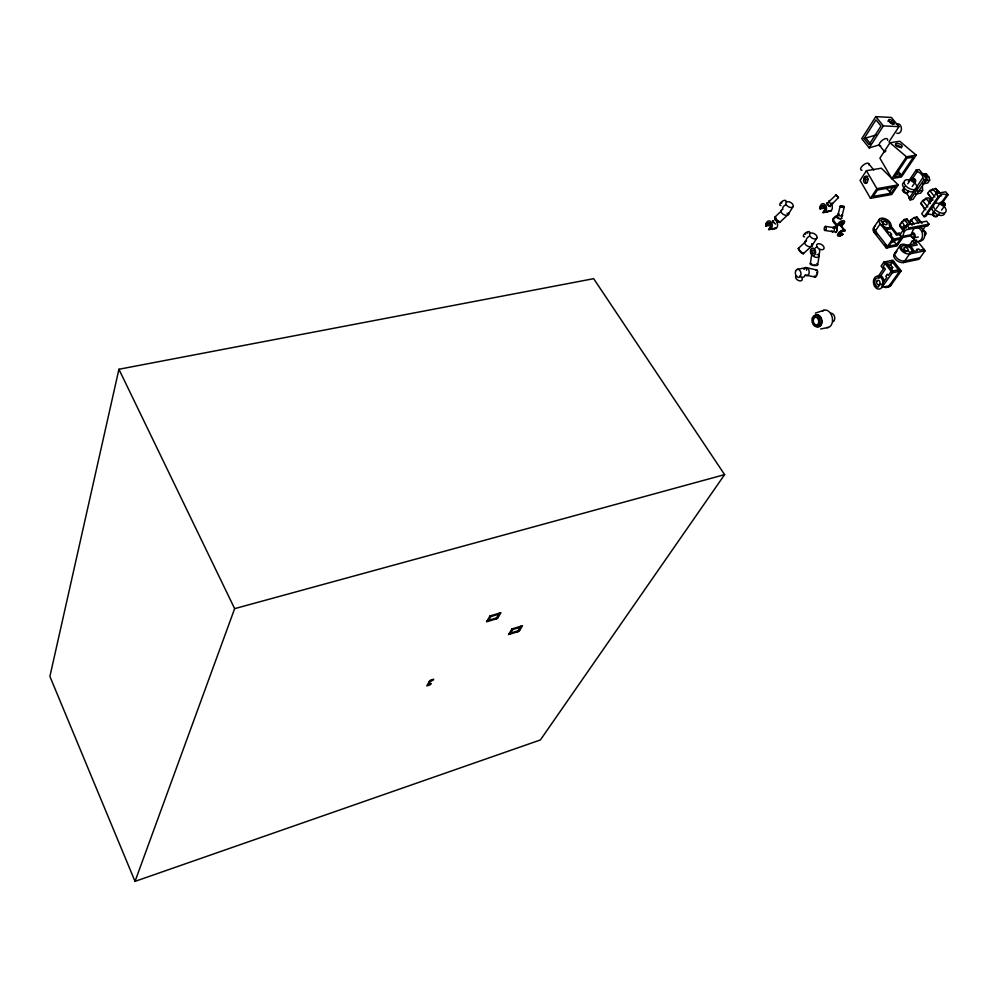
<?xml version="1.0" encoding="UTF-8"?>
<svg xmlns="http://www.w3.org/2000/svg" width="998" height="998" viewBox="0 0 998 998"><rect width="100%" height="100%" fill="white"/><g stroke="black" fill="none" stroke-linecap="round" stroke-linejoin="round"><path stroke-width="1.5" d="M908.405 181.436L916.189 170.022L919.133 169.523L927.005 179.153L913.008 199.363L910.076 199.899L909.053 197.592A7.086 4.017 31.3 0 0 903.552 191.728L902.354 190.306L904.949 186.501M932.88 199.775L927.741 193.338L929.724 190.531L935.525 188.497L939.904 193.575M913.632 251.434L913.644 251.284A8.695 5.065 32.1 0 0 910.75 246.456L910.55 246.306M902.392 237.512L903.327 234.63A7.061 5.252 81.9 0 1 908.055 229.378L927.978 225.511L928.976 224.113L926.631 221.194L906.758 225.037L900.071 234.58L902.392 237.512L911.536 235.703M825.87 206.124L821.491 206.91L820.531 205.65L820.231 208.881L820.843 205.002A4.516 3.156 82.9 0 1 825.334 204.989A4.516 3.156 82.9 0 1 825.733 211.351L822.988 212.562L824.61 210.042A2.595 1.821 82.9 0 0 824.635 206.399A2.595 1.821 82.9 0 0 822.04 206.037L820.231 208.881L824.211 208.17L826.294 206.636M838.969 223.664L840.84 226.084L842.499 223.589A2.682 1.135 -37.2 0 0 842.1 221.905A2.682 1.135 -37.2 0 0 838.944 223.939L837.11 226.758L832.968 221.144L833.018 218.799A4.666 1.971 -37.3 0 1 837.472 215.281M929.063 177.295L925.483 176.92L923.237 174.176L926.468 174.139L929.063 177.295L929.687 180.139L927.766 182.971L922.626 183.919M769.907 224.849L769.683 225.585L766.015 225.935L766.464 222.804L767.362 224.026L771.392 223.639M810.264 263.809L811.898 253.642M817.674 264.732L819.321 254.565M778.789 221.094L778.141 221.082M773.562 220.546A4.341 3.169 87.8 0 0 772.814 220.982L773.026 221.581M838.395 224.787C835.875 223.889 837.372 228.841 836.923 225.286L837.384 224.475A4.666 1.959 -37.2 0 1 842.774 220.683A4.666 1.959 -37.2 0 1 843.996 223.228L840.84 226.084L843.535 223.826L842.162 224.076L840.416 221.818M922.451 186.451L922.614 190.381L920.643 193.163L915.603 194.036M118.924 369.26L49.9 676.432L135.029 881.371L540.367 739.967L724.61 474.624L593.66 278.679L118.924 369.26L234.642 608.655L135.029 881.371M906.72 220.096L906.982 218.936L904.238 219.473L899.722 224.587L904.126 230.875M820.393 205.937L820.231 208.881M830.037 206.187L838.457 197.579L836.162 194.872L827.068 203.417L829.662 206.237M835.476 194.797L838.457 197.579M836.96 225.274L837.11 226.758M837.409 217.314L840.204 206.162M841.838 216.703L844.283 206.935M824.211 208.17L824.435 207.384M766.289 223.065L766.015 225.935L767.949 223.178A2.507 1.821 87.7 0 1 770.506 223.527A2.507 1.821 87.7 0 1 770.319 227.057L768.597 229.49L771.379 228.33A4.354 3.156 87.7 0 0 771.279 222.167A4.354 3.156 87.7 0 0 766.801 222.167L766.015 225.935M916.501 218.063L917 217.04L922.002 223.377M428.192 685.439L431.186 680.112M488.01 621.38L491.415 615.529M495.906 618.997L499.337 613.146M509.941 634.142L513.334 628.54M517.525 631.796L520.944 626.208M788.096 214.607L792.936 206.798A4.067 2.42 29.8 0 0 789.169 201.833A4.067 2.42 29.8 0 0 786.511 205.126A4.067 2.42 29.8 0 0 792.936 206.798M888.919 141.978L898.961 126.634L891.401 117.44L875.795 116.629L861.748 138.672L869.171 147.904L879.038 144.947M864.068 138.535L875.97 119.885L880.997 126.047L869.009 144.673L864.068 138.535L876.132 134.967M869.171 147.904L883.355 125.91L898.961 126.634M811.773 245.97L816.801 238.235A4.129 2.47 30.6 0 0 812.933 233.158A4.129 2.47 30.6 0 0 810.314 236.576A4.129 2.47 30.6 0 0 816.801 238.235M866.401 170.72L860.089 180.401L870.456 198.328L891.738 194.498L898.225 184.917L881.359 168.2L866.401 170.72L876.88 188.684L870.456 198.328M864.542 178.829L866.227 176.247M889.991 142.789L879.899 158.171L891.8 178.63L901.481 176.945L916.226 155.152L899.722 141.229L889.991 142.789L906.471 156.773L916.226 155.152M843.098 231.099L843.959 229.802L839.069 224.213A4.616 1.934 -37.1 0 0 838.145 224.475M891.8 178.63L906.471 156.773M891.189 193.2L873.175 196.431L877.442 190.019L895.505 186.813L891.189 193.2L889.692 191.691L893.135 186.576M900.994 175.561L913.457 157.11L906.97 158.195L894.557 176.683L900.994 175.561L897.639 169.885M874.51 226.434L879.375 219.286M907.818 183.732L911.049 179.004M912.147 179.041L917.337 171.444L916.189 170.022M912.184 186.539L915.428 181.823M909.053 198.627L923 177.357A7.173 4.004 31.2 0 0 917.412 171.469L917.337 171.444M910.076 199.899L924.048 179.677L927.005 179.153M925.832 209.805L920.655 203.505L922.601 200.685L925.932 198.328L928.701 197.829L931.309 200.985M886.299 248.003L892.362 239.308L903.09 237.187L896.99 245.857L886.299 248.003L874.236 232.559L880.199 223.826L892.362 239.308M909.003 222.566L910.9 219.847L914.218 217.552L917 217.04M891.501 242.264L894.283 241.716L895.817 239.52M901.206 270.92L892.274 272.803L881.895 287.387L890.777 285.465L901.206 270.92L892.836 260.191L883.916 262.037L881.072 266.079L883.342 269.011L878.29 276.184M895.431 246.169L901.518 237.499L899.248 234.617L896.454 235.166L889.206 225.124A4.778 2.769 31.5 0 0 885.975 220.284A4.778 2.769 31.5 0 0 880.785 220.683L883.629 224.301L882.394 224.538L888.657 232.509L889.892 232.26L891.663 234.505L890.416 234.742L893.784 239.033L887.721 247.729L885.214 244.522M908.105 229.39L909.091 227.981L928.976 224.113M942.736 202.282L948.1 194.76L945.692 191.816L935.937 193.6L921.74 213.759L924.098 216.691L925.533 216.416A7.148 4.054 32 0 1 931.009 214.533L933.791 214.844M895.218 252.519L900.208 245.421M924.098 216.691L938.345 196.556L939.779 196.244A7.236 4.042 31.9 0 1 945.293 194.423L948.1 194.76M887.684 265.418L890.503 264.832L892.437 262.1M925.533 216.416L939.779 196.282M890.877 270.146L892.674 267.626L890.503 264.832M909.041 245.57L912.384 240.855L916.601 240.019M932.98 213.185L934.652 210.84M936.311 208.495L940.478 202.631M941.451 202.532L946.815 194.997M937.371 216.005L939.043 213.672M941.551 210.154L944.906 205.476M889.156 285.815L899.572 271.269L891.202 260.528M925.121 250.735L918.896 259.355L903.489 262.561L909.665 253.904L925.121 250.735L917.848 241.591L914.991 242.165L917.212 244.959L907.631 246.893L906.795 246.369A4.828 2.819 32.1 0 0 901.593 246.83A4.828 2.819 32.1 0 0 904.887 251.77L908.542 251.022L909.527 252.269L917.524 250.635L916.538 249.4L918.771 248.939L919.757 250.186L923.998 249.313M843.335 224.076L841.551 225.648M815.354 313.085L824.036 310.253M774.81 217.165L781.471 210.877M779.837 222.342L788.732 213.971M798.263 248.477L806.197 241.142M803.353 253.704L812.422 245.346M839.006 232.409L840.74 234.667L839.917 235.89L842.761 234.268L839.281 236.077A4.616 1.921 -37 0 1 838.07 233.594A4.616 1.921 -37 0 1 843.41 229.839L845.169 230.7L842.586 231.199A2.657 1.11 -37 0 0 839.455 233.195A2.657 1.11 -37 0 0 839.842 234.842L842.761 234.268L840.553 231.399M891.189 228.492L891.077 228.592A8.595 4.99 31.5 0 1 885.812 228.704L885.6 228.617M842.761 234.268L840.204 235.802M824.385 212.524L825.121 212.075M769.982 229.44L770.743 229.016M433.718 679.189L429.789 680.624L426.807 685.95L430.724 684.516M429.24 681.609L433.169 680.174M428.741 684.466L431.273 683.543M512.698 629.576L520.32 627.231M509.155 633.543L519.696 630.299M831.172 203.929A4.503 3.169 83 0 1 831.571 210.291L822.988 212.562L825.496 212.112M487.186 620.744L498.139 617.438M490.779 616.614L498.701 614.232M769.171 229.59L776.756 227.806A4.341 3.169 87.8 0 0 776.644 221.668M234.642 608.655L724.61 474.624M828.377 327.431L820.668 328.978M889.854 268.225L892.674 267.626M900.096 269.497L891.164 271.381L888.295 275.423L887.322 274.188L885.825 276.296L886.785 277.544L881.459 285.041L880.498 283.794L878.09 287.187A4.703 3.406 79.8 0 1 874.747 281.91A4.703 3.406 79.8 0 1 878.29 277.955L878.989 278.217L885.376 269.148L883.205 266.354L885.139 263.609L894.071 261.763M904.612 260.977L920.031 257.771M773.462 228.866L776.294 228.293L768.597 229.49M797.153 269.423L805.349 267.763M907.107 245.321L914.704 243.786L912.384 240.855M913.831 237.873L918.297 236.988M898.113 244.273L887.409 246.419L875.321 230.962M895.705 145.359L895.93 145.309A3.555 1.609 20.5 0 1 901.306 148.028M903.277 236.264L912.422 234.455M892.661 240.63L900.396 239.096M899.734 232.946L896.815 233.52L890.827 225.935M926.468 174.139L921.703 174.014M924.56 181.087L929.687 180.139M922.252 183.507L924.822 183.033M834.029 219.123L832.719 219.36L837.085 225.037M821.89 206.287L824.81 205.763M876.88 188.684L898.225 184.917M865.229 179.852L868.297 179.316M894.744 174.638L899.897 173.752M917.561 191.242L922.614 190.381M767.786 223.415L770.468 223.165M940.665 195.72L941.613 195.72M920.655 203.505L921.566 203.555L924.447 209.044M824.909 230.463L832.507 231.586M825.533 226.409L836.162 227.993M927.915 225.498L927.978 225.511A7.011 5.277 82.2 0 0 923.15 230.725M805.648 267.539L816.701 269.959M805.448 274.999L815.129 277.107M775.633 224.063L774.261 223.028M844.183 229.79L845.106 230.313M927.741 193.338L932.594 200.299M801.943 252.606L800.171 251.097M880.922 275.473L881.097 275.585A8.458 6.138 79.8 0 1 884.153 280.962L884.178 281.199M773.6 221.107L772.489 220.633L773.562 222.304M775.758 219.073C772.352 217.09 778.527 224.151 777.692 221.182M843.959 229.802L845.169 230.7L839.617 224.176L842.387 227.082M932.307 189.071L937.621 193.812M777.791 220.832L776.095 218.961M935.525 188.497L940.415 193.3M899.722 224.587L899.622 226.072L903.864 231.349M886.523 188.522L889.692 191.691M917.861 219.56L920.717 222.529M773.899 222.679L773.026 221.843M929.275 199.475L931.009 201.571M925.932 198.328L930.273 203.592M891.014 121.619L892.686 123.652M923.225 174.188L925.483 176.92M922.601 200.685L927.791 206.998M875.795 116.629L883.355 125.91M935.937 193.6L938.345 196.556M923.013 178.393L924.048 179.677M879.488 145.346L884.715 151.821M906.982 218.936L912.11 225.274M907.569 220.483L910.126 223.652M904.238 219.473L908.504 224.762M865.827 138.023L870.78 144.161M906.047 228.155L901.905 221.444M929.724 190.531L934.876 196.98M868.634 163.61L873.774 170.047M906.758 225.037L909.091 227.981M914.218 217.552L918.385 222.841M910.9 219.847L914.23 224.076M894.283 241.716L896.541 244.585M886.785 263.272L892.811 271.032M883.916 262.037L892.274 272.803M840.753 221.319L842.499 223.589M824.286 210.541L825.296 211.863M769.982 227.532L770.93 228.816M799.847 250.698L799.41 249.999M832.694 219.797L834.128 222.891M780.972 205.563A3.73 1.672 -37.2 0 1 780.087 203.555A3.73 1.672 -37.2 0 1 783.829 200.536A3.73 1.672 -37.2 0 1 786 201.509M781.584 203.18A1.771 0.798 -37.2 0 1 781.833 202.856M782.831 209.081A3.743 1.672 -37.2 0 1 783.243 206.885A3.743 1.672 -37.2 0 1 786.15 204.54M788.408 213.36A4.054 2.42 29.9 0 1 785.713 215.269A4.054 2.42 29.9 0 1 781.359 212.437A4.054 2.42 29.9 0 1 782.557 209.53M788.632 213.31A3.618 0.798 46.3 0 1 787.048 213.223M779.875 222.092A3.605 0.811 46.3 0 1 777.929 221.444A3.605 0.811 46.3 0 1 774.972 218.013A3.605 0.811 46.3 0 1 775.908 217.464M801.856 277.98A3.643 2.246 31.1 0 1 800.783 280.862A3.643 2.246 31.1 0 1 796.329 278.891A3.643 2.246 31.1 0 1 796.629 275.673M804.65 275.71A3.655 2.246 31 0 1 802.916 277.244A3.655 2.246 31 0 1 799.585 276.097M804.163 268.749A4.054 2.794 80.4 0 1 807.956 268.674A4.054 2.794 80.4 0 1 808.817 274.088A4.054 2.794 80.4 0 1 805.161 275.099M803.951 269.26A3.68 1.485 -75.7 0 1 805.835 267.576A3.68 1.485 -75.7 0 1 806.509 270.271M815.84 270.396A3.668 1.509 -75.7 0 1 817.624 271.556A3.668 1.509 -75.7 0 1 816.289 276.334A3.668 1.509 -75.7 0 1 814.281 275.997M816.863 272.105A2.121 0.861 -75.7 0 1 816.888 273.053M816.214 275.024A2.121 0.861 -75.7 0 1 815.965 275.348M805.473 234.131A1.796 0.773 -36.8 0 1 805.785 233.819M807.295 232.996A1.796 0.773 -36.8 0 1 807.844 233.033M804.55 236.813A3.78 1.622 -36.8 0 1 803.714 234.854A3.78 1.622 -36.8 0 1 807.519 231.823A3.78 1.622 -36.8 0 1 809.665 232.746M806.496 240.431A3.78 1.609 -36.8 0 1 809.079 236.376M811.848 243.924A4.104 2.47 30.7 0 1 810.002 246.718A4.104 2.47 30.7 0 1 805.136 244.061A4.104 2.47 30.7 0 1 806.147 240.805M811.985 244.073A3.668 0.811 46.6 0 1 811.362 245.071M803.24 252.993A3.655 0.836 46.6 0 1 802.08 253.33A3.655 0.836 46.6 0 1 798.824 249.962A3.655 0.836 46.6 0 1 798.837 248.465M819.383 249.675A3.705 2.57 81.2 0 1 819.258 253.317A3.705 2.57 81.2 0 1 816.95 254.64M815.304 248.028A3.705 2.57 81.2 0 1 815.853 247.566M816.501 247.342A3.705 2.57 81.2 0 1 817.175 247.367M818.772 254.615A4.117 2.495 30.9 0 1 815.678 257.284A4.117 2.495 30.9 0 1 811.549 252.768M816.688 263.721A3.73 1.248 7.3 0 1 816.726 265.431A3.73 1.248 7.3 0 1 811.736 265.019A3.73 1.248 7.3 0 1 810.838 263.247M815.428 264.969A2.146 0.711 7.3 0 1 813.894 264.981M811.885 264.196A2.146 0.711 7.3 0 1 811.836 264.008M876.444 232.147A6.649 3.88 31.5 0 1 875.296 225.735M876.706 234.792A6.637 3.88 31.5 0 1 874.211 227.332M905.722 260.553A6.724 3.942 32.2 0 1 896.616 257.783A6.724 3.942 32.2 0 1 897.09 251.384M904.587 262.137A6.712 3.942 32.2 0 1 895.493 259.368A6.712 3.942 32.2 0 1 895.979 252.981M889.842 284.505A6.549 4.765 79.8 0 1 884.59 287.249M891.476 284.156A6.537 4.778 79.9 0 1 886.212 286.9M814.48 316.553A5.726 3.967 78.4 0 1 819.608 316.304A5.726 3.967 78.4 0 1 821.404 323.452A5.726 3.967 78.4 0 1 816.9 326.146M813.607 317.414A6.213 4.291 78.4 0 1 819.433 315.63A6.213 4.291 78.4 0 1 821.579 324.138A6.213 4.291 78.4 0 1 815.753 325.897M822.577 311.027A8.87 6.175 78.5 0 1 832.157 317.027A8.87 6.175 78.5 0 1 826.768 327.594M830.548 313.372A4.391 3.069 78.5 0 1 834.577 316.728A4.391 3.069 78.5 0 1 832.706 321.88M833.742 227.956A4.616 1.934 -37.1 0 1 837.147 224.937M835.538 227.095A2.657 1.11 -37.1 0 1 836.05 226.633M836.786 228.604A2.046 0.986 -79 0 1 836.748 230.55A2.046 0.986 -79 0 1 835.813 231.973M832.594 227.893A2.483 1.198 -79 0 1 834.353 228.093A2.483 1.198 -79 0 1 833.567 231.661A2.483 1.198 -79 0 1 831.945 230.837M836.561 227.694A2.483 1.198 -79 0 1 836.86 231A2.483 1.198 -79 0 1 834.952 232.147M838.395 215.007A4.666 1.971 -37.3 0 1 839.181 214.957M834.577 218.263A2.682 1.135 -37.3 0 1 835.002 217.789M836.075 216.903A2.682 1.135 -37.3 0 1 836.661 216.578M841.489 218.1A2.071 0.773 11.6 0 1 839.904 218.562A2.071 0.773 11.6 0 1 837.646 217.764M841.95 214.582A2.507 0.936 11.6 0 1 841.663 215.942A2.507 0.936 11.6 0 1 838.07 215.069A2.507 0.936 11.6 0 1 838.994 213.871M841.838 217.951A2.507 0.948 11.6 0 1 839.992 218.787A2.507 0.948 11.6 0 1 837.035 217.539M827.292 203.243A4.503 3.169 83 0 1 828.028 202.781M831.92 202.956A2.458 0.711 43.5 0 1 831.87 204.328A2.458 0.711 43.5 0 1 829.163 201.983A2.458 0.711 43.5 0 1 829.675 201.035M830.136 206.574A2.458 0.724 43.5 0 1 827.429 204.702A2.458 0.724 43.5 0 1 827.167 203.068M901.019 223.814A3.056 1.198 -37.8 0 1 901.456 222.841M903.726 220.857A3.056 1.198 -37.8 0 1 904.961 220.371M911.049 220.957A3.044 1.223 -37.2 0 1 912.047 219.884M911.611 236.651A2.57 1.909 82 0 1 912.908 232.846A2.57 1.909 82 0 1 915.066 236.301A2.57 1.909 82 0 1 911.935 237.187M922.539 231.124A2.557 1.921 82.1 0 1 925.221 232.085A2.557 1.921 82.1 0 1 924.697 235.565M923.811 231.224A2.046 1.534 82.1 0 1 925.77 232.696A2.046 1.534 82.1 0 1 924.809 235.179M912.097 232.746A6.998 5.227 82.1 0 1 919.582 228.629A6.998 5.227 82.1 0 1 921.241 239.607A6.998 5.227 82.1 0 1 912.896 238.023M919.108 227.22A6.986 5.227 82.1 0 1 924.747 234.256A6.986 5.227 82.1 0 1 919.832 241.142M923.986 200.561A3.094 1.248 -38.4 0 1 925.283 199.637M930.847 190.793A3.119 1.235 -37.7 0 1 932.169 189.882M937.496 215.206A2.607 1.472 32 0 1 935.55 216.354A2.607 1.472 32 0 1 932.856 213.984A2.607 1.472 32 0 1 934.802 212.836M936.548 216.129A2.096 1.185 32 0 1 933.779 216.117A2.096 1.185 32 0 1 933.492 213.822M944.52 203.717A2.632 1.472 31.9 0 1 944.021 205.925A2.632 1.472 31.9 0 1 940.627 204.079A2.632 1.472 31.9 0 1 941.713 202.195M942.312 202.295A2.632 1.472 31.9 0 1 944.071 203.255M944.57 213.26A7.136 4.029 32 0 1 937.534 214.607A7.136 4.029 32 0 1 931.795 207.522M943.534 205.937A7.148 4.029 31.9 0 1 943.409 213.223A7.148 4.029 31.9 0 1 933.554 206.898A7.148 4.029 31.9 0 1 940.428 203.941M926.256 175.548A2.969 2.221 84.3 0 1 927.292 176.297M908.105 191.192A2.595 1.46 31.3 0 1 907.07 192.888A2.595 1.46 31.3 0 1 904.001 191.217A2.595 1.46 31.3 0 1 904.5 189.246M907.319 192.24A2.071 1.173 31.3 0 1 905.261 192.963A2.071 1.173 31.3 0 1 903.726 190.63M914.63 179.628A2.607 1.46 31.2 0 1 914.368 182.26A2.607 1.46 31.2 0 1 910.887 179.64A2.607 1.46 31.2 0 1 914.093 179.228M915.278 189.782A7.086 3.992 31.3 0 1 906.583 190.181A7.086 3.992 31.3 0 1 903.789 182.397M914.28 182.534A7.098 3.992 31.3 0 1 914.467 189.608A7.098 3.992 31.3 0 1 904.6 184.256A7.098 3.992 31.3 0 1 909.527 179.952M896.291 124.214A4.84 3.555 87 0 1 901.444 128.418A4.84 3.555 87 0 1 896.753 133.133M887.821 121.17A3.481 1.41 37.2 0 1 891.888 123.228L892.412 123.852A3.481 1.41 37.2 0 1 892.786 124.451M862.035 170.221A4.978 2.146 -38.3 0 1 861.174 167.427A4.978 2.146 -38.3 0 1 866.189 163.435A4.978 2.146 -38.3 0 1 868.784 164.857M866.638 183.17A3.518 2.171 -85.7 0 1 865.84 177.869L866.252 177.195A3.518 2.171 -85.7 0 1 867.873 176.372M885.463 151.621A5.09 2.183 -38.7 0 1 885.812 150.76M880.685 145.795A5.077 2.196 -38.8 0 1 879.874 142.889A5.077 2.196 -38.8 0 1 884.976 138.809A5.077 2.196 -38.8 0 1 887.559 140.319M890.965 225.598L889.792 227.232A6.674 3.867 31.5 0 1 885.8 227.457L884.228 226.895A6.674 3.867 31.5 0 1 878.964 220.234A6.674 3.867 31.5 0 1 885.7 218.949A6.674 3.867 31.5 0 1 890.965 225.598M489.956 615.966L486.562 621.816L497.515 618.511L500.946 612.672L489.956 615.966M511.924 628.977L508.543 634.566L519.072 631.322L522.49 625.734L511.924 628.977M864.455 177.182L864.043 177.856A3.518 2.171 -85.8 0 0 864.143 182.447A3.518 2.171 -85.8 0 0 867 182.547L867.412 181.873A3.518 2.171 -85.8 0 0 867.312 177.27A3.518 2.171 -85.8 0 0 864.455 177.182M904.101 225.735L902.192 228.467L903.939 230.114L902.192 228.467L904.113 225.735L906.047 227.107L904.101 225.735M831.134 210.803L826.743 211.875L831.134 210.803M901.456 147.155L900.82 147.28A3.568 1.609 20.5 0 1 896.366 145.82A3.568 1.609 20.5 0 1 896.142 143.512L896.778 143.388A3.568 1.609 20.5 0 1 901.219 144.86A3.568 1.609 20.5 0 1 901.456 147.155M939.106 191.666L936.311 192.177L937.085 194.41L936.324 192.177L939.106 191.666M879.101 276.371L877.841 276.097A6.562 4.765 79.8 0 0 873.425 282.384A6.562 4.765 79.8 0 0 878.614 289.108A6.562 4.765 79.8 0 0 883.043 282.846L882.781 281.149A6.562 4.765 79.8 0 0 880.311 277.07L879.101 276.371M908.105 245.87L906.571 245.021A6.749 3.93 32.1 0 0 899.822 246.394A6.749 3.93 32.1 0 0 905.186 253.193A6.749 3.93 32.1 0 0 911.923 251.808L911.898 250.66A6.749 3.93 32.1 0 0 909.49 246.93L908.105 245.87M893.759 122.168L893.235 121.556A3.481 1.41 37.2 0 0 889.418 119.473A3.481 1.41 37.2 0 0 889.143 121.519L889.667 122.143A3.481 1.41 37.2 0 0 893.484 124.239A3.481 1.41 37.2 0 0 893.759 122.168M795.568 271.219A4.067 2.782 80.3 0 0 798.412 277.394A4.067 2.782 80.3 0 0 800.458 271.456A4.067 2.782 80.3 0 0 795.568 271.219M811.91 250.885A1.759 1.223 81.1 0 0 813.145 253.542A1.759 1.223 81.1 0 0 814.044 250.947A1.759 1.223 81.1 0 0 811.91 250.885M810.551 250.286A3.705 2.57 81.1 0 0 813.595 255.463A3.705 2.57 81.1 0 0 814.954 249.637A3.705 2.57 81.1 0 0 810.551 250.286M817.287 247.304A4.142 2.495 30.9 0 0 823.787 248.976A4.142 2.495 30.9 0 0 819.894 243.849A4.142 2.495 30.9 0 0 817.287 247.304M883.292 223.327A2.37 1.372 31.5 0 0 886.985 224.288A2.37 1.372 31.5 0 0 884.69 221.381A2.37 1.372 31.5 0 0 883.292 223.327M904.288 249.475A2.408 1.397 32.1 0 0 908.005 250.436A2.408 1.397 32.1 0 0 905.66 247.479A2.408 1.397 32.1 0 0 904.288 249.475M876.755 281.349A2.333 1.697 79.8 0 0 878.44 284.892A2.333 1.697 79.8 0 0 879.725 281.498A2.333 1.697 79.8 0 0 876.755 281.349M812.335 318A5.739 3.967 78.4 0 0 816.364 326.783A5.739 3.967 78.4 0 0 819.321 318.574A5.739 3.967 78.4 0 0 812.335 318M813.507 319.023A3.88 2.682 78.4 0 0 816.252 324.961A3.88 2.682 78.4 0 0 818.235 319.397A3.88 2.682 78.4 0 0 813.507 319.023M825.708 229.877A2.058 0.986 -79.1 0 0 825.783 226.484A2.058 0.986 -79.1 0 0 824.186 228.941A2.058 0.986 -79.1 0 0 825.708 229.877M840.74 206.823A2.083 0.773 11.5 0 0 844.196 207.122A2.083 0.773 11.5 0 0 841.788 205.7A2.083 0.773 11.5 0 0 840.74 206.823M911.124 234.493A2.058 1.534 82 0 0 912.621 237.586A2.058 1.534 82 0 0 913.794 234.542A2.058 1.534 82 0 0 911.124 234.493M941.725 203.629A2.108 1.185 31.9 0 0 944.969 204.49A2.108 1.185 31.9 0 0 942.885 201.945A2.108 1.185 31.9 0 0 941.725 203.629M912.247 179.964A2.083 1.173 31.2 0 0 915.478 180.825A2.083 1.173 31.2 0 0 913.444 178.318A2.083 1.173 31.2 0 0 912.247 179.964"/></g></svg>
